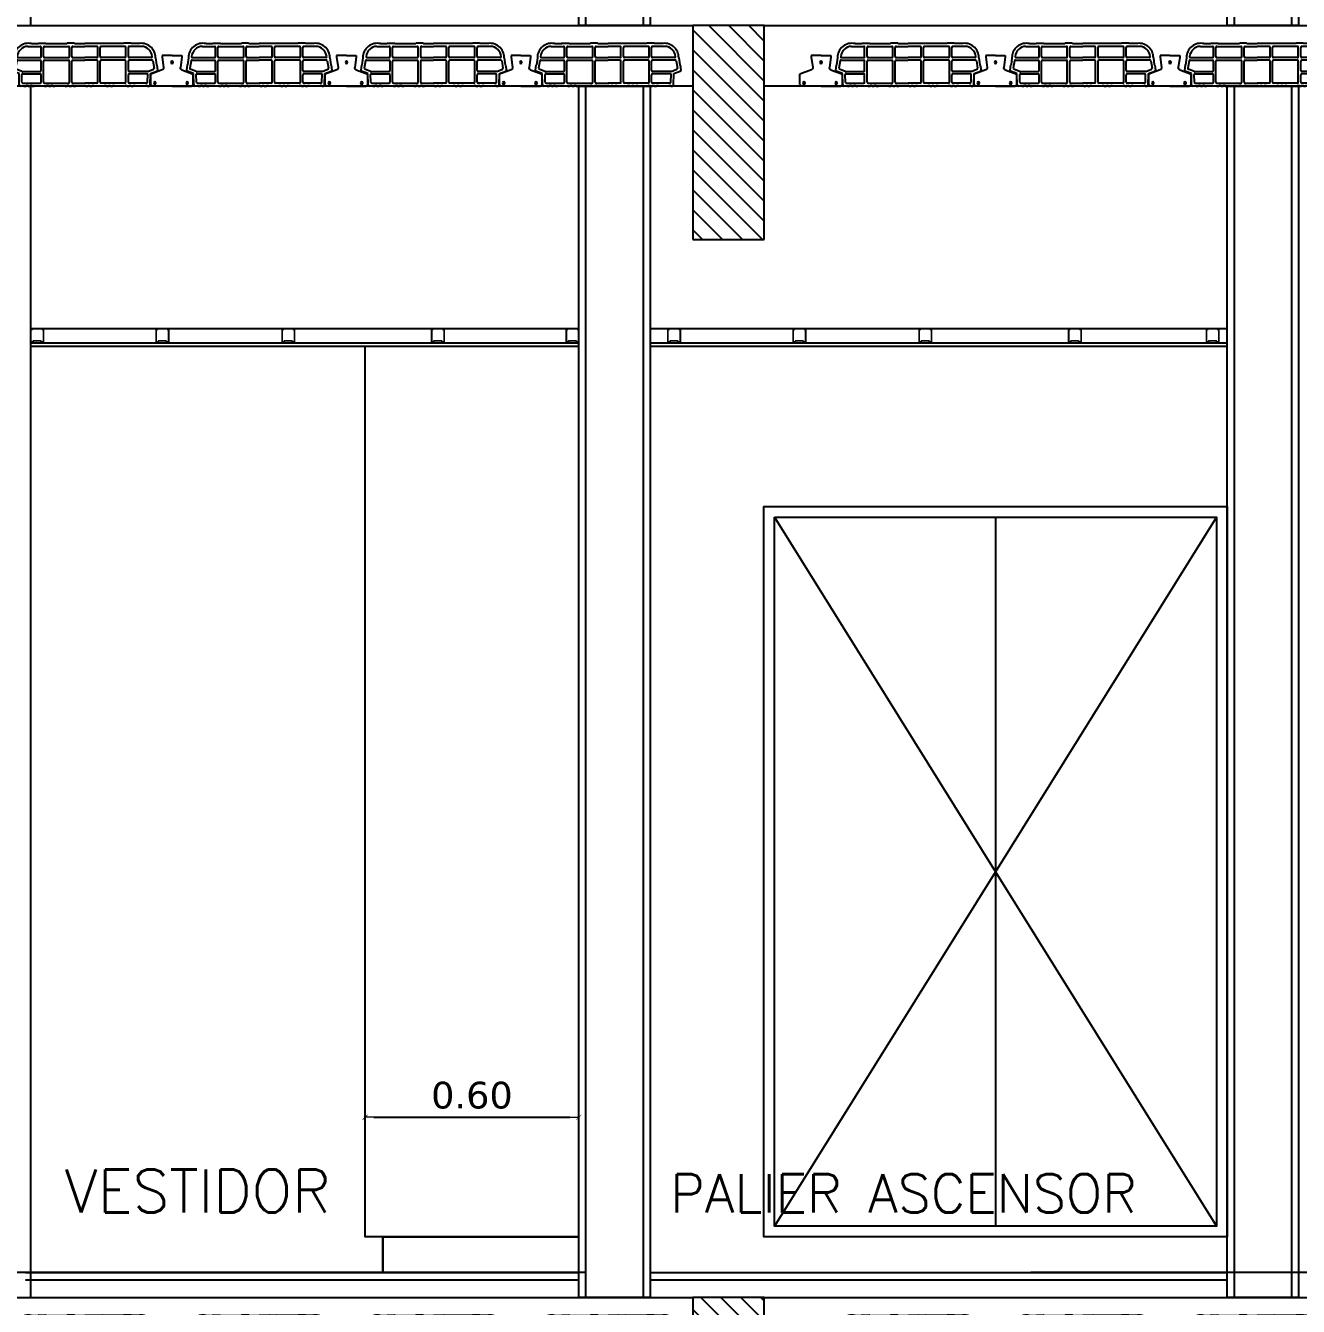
# Model space of a CAD drawing. Header units: metres. Extents: x 126 to 596, y -539 to -70.
# Drawn here: x 356.223 to 359.795, y -378.91 to -375.315 of the extents above; entities that cross this region are included whole.
import ezdxf

# ---------------------------------------------------------------- set-up
doc = ezdxf.new("R2010")
doc.units = ezdxf.units.M
doc.header["$LTSCALE"] = 10
doc.linetypes.add('HIDDEN', pattern=[0.375, 0.25, -0.125])
for name, color, linetype in [('0.1', 1, 'Continuous'), ('01', 1, 'Continuous'), ('02', 2, 'Continuous'), ('02-LH ladrillo hueco 02', 1, 'Continuous'), ('1_MUROS', 6, 'Continuous'), ('A- Hatch Hormigon', 255, 'Continuous'), ('A-Muros', 4, 'Continuous'), ('A-Pisos', 1, 'Continuous'), ('Corte t', 2, 'Continuous'), ('Dr Ejes en bloque', 4, 'Continuous'), ('Losa rap sapito', 251, 'Continuous'), ('PISO', 251, 'Continuous'), ('Sanitarios', 2, 'Continuous'), ('Texto', 3, 'Continuous'), ('V-01', 1, 'Continuous')]:
    doc.layers.add(name, color=color, linetype=linetype)
doc.layers.add('Dimension', color=3, linetype='Continuous', lineweight=5)
doc.layers.add('M1-Muro Común 20', color=12, linetype='Continuous', transparency=0.5)
doc.styles.add('T12', font='romans.shx', dxfattribs={"height": 0.12})
doc.styles.add('Verdana', font='verdana.ttf')
doc.dimstyles.new('ST-COTA-25', dxfattribs={"dimscale": 0.25, "dimtxt": 0.3, "dimasz": 0.1, "dimexe": 0.18, "dimexo": 0.0625, "dimgap": 0.09, "dimtad": 1, "dimzin": 1, "dimdsep": 46, "dimtxsty": 'Verdana', "dimblk1": 'COTA_N', "dimblk2": 'COTA_N', "dimsah": 1, "dimcen": 0.09, "dimclrd": 8, "dimclre": 8, "dimclrt": 7, "dimadec": 0, "dimazin": 0, "dimtfac": 1, "dimtix": 1, "dimtmove": 0, "dimatfit": 3, "dimldrblk": 'COTA_N', "dimfxl": 0.18, "dimtolj": 1, "dimtzin": 0, "dimarcsym": 0})

# ---------------------------------------------------------------- blocks, each defined once
blk = doc.blocks.new('COTA_N')
for p, q in [((-1, 0), (0, 0)), ((0, 0.5), (0, -0.5))]:
    blk.add_line(p, q)
at = {"color": 3, "const_width": 0.065}
blk.add_lwpolyline([(0.14, 0.14), (0.28, 0.28), (0, 0), (-0.14, -0.14), (-0.28, -0.28)], dxfattribs=at)
blk = doc.blocks.new('*D136')
at = {"layer": 'Defpoints', "color": 0, "transparency": 16777216}
for p in [(16.5301, 0.506), (15.9301, 0.17), (16.5301, 0.17)]:
    blk.add_point(p, dxfattribs=at)
at = {"layer": 'Dimension', "color": 8, "lineweight": -2, "transparency": 16777216}
for p, q in [((15.9301, 0.1856), (15.9301, 0.551)), ((16.5301, 0.1856), (16.5301, 0.551)), ((15.9551, 0.506), (16.5051, 0.506))]:
    blk.add_line(p, q, dxfattribs=at)
at = {"layer": 'Dimension', "color": 8, "lineweight": -2, "transparency": 16777216, "xscale": 0.025, "yscale": 0.025, "zscale": 0.025, "rotation": 180}
blk.add_blockref('COTA_N', (15.9301, 0.506), dxfattribs=at)
at = {"layer": 'Dimension', "color": 8, "lineweight": -2, "transparency": 16777216, "xscale": 0.025, "yscale": 0.025, "zscale": 0.025}
blk.add_blockref('COTA_N', (16.5301, 0.506), dxfattribs=at)
at = {"layer": 'Dimension', "color": 2, "transparency": 16777216, "insert": (16.2301, 0.5675), "char_height": 0.075, "attachment_point": 5, "style": 'Verdana'}
blk.add_mtext('\\A1;0.60', dxfattribs=at)
blk = doc.blocks.new('VIGUETA NUEVA')
at = {"layer": '02'}
for p, q in [((852.3054, 1549.6661), (852.2767, 1549.6661)), ((852.2767, 1549.6661), (852.2767, 1549.6611)), ((852.2767, 1549.6611), (852.2809, 1549.6312)), ((852.3054, 1549.6661), (852.3342, 1549.6661)), ((852.3342, 1549.6611), (852.3299, 1549.6312)), ((852.3342, 1549.6661), (852.3342, 1549.6611)), ((852.2769, 1549.6243), (852.2429, 1549.6111)), ((852.2429, 1549.5811), (852.2429, 1549.6111)), ((852.3339, 1549.6243), (852.3679, 1549.6111)), ((852.3679, 1549.5811), (852.3679, 1549.6111)), ((852.2429, 1549.5811), (852.2479, 1549.5761)), ((852.3054, 1549.5761), (852.2479, 1549.5761)), ((852.3054, 1549.5761), (852.3629, 1549.5761)), ((852.3679, 1549.5811), (852.3629, 1549.5761))]:
    blk.add_line(p, q, dxfattribs=at)
for centre, start, end in [((852.2739, 1549.6307), 294.8533, 4.4381), ((852.3369, 1549.6307), 175.5619, 245.1467)]:
    blk.add_arc(centre, 0.00704, start, end, dxfattribs=at)
blk = doc.blocks.new('VIGUETA NUEVA1')
at = {"layer": 'PISO'}
for centre in [(0, -0.02), (-0.0444, -0.0805), (0.0504, -0.0805)]:
    blk.add_circle(centre, 0.00324, dxfattribs=at)
at = {"layer": '1_MUROS'}
blk.add_blockref('VIGUETA NUEVA', (-852.3054, -1549.6661), dxfattribs=at)
blk = doc.blocks.new('Losa rap zapito')
at = {"layer": 'Losa rap sapito'}
for p, q in [((283.7711, -291.7719), (283.8051, -291.7719)), ((283.7813, -291.7641), (283.8003, -291.7641)), ((283.8012, -291.7632), (283.8205, -291.7632)), ((283.808, -291.8006), (283.808, -291.7747)), ((283.8147, -291.8006), (283.8147, -291.7747)), ((283.8176, -291.7719), (283.8844, -291.7719)), ((283.8215, -291.7641), (283.8806, -291.7641)), ((283.9008, -291.7632), (283.8815, -291.7632)), ((283.8873, -291.8006), (283.8873, -291.7747)), ((283.8941, -291.8006), (283.8941, -291.7747)), ((283.897, -291.7719), (283.9304, -291.7719)), ((283.9018, -291.7641), (283.9304, -291.7641)), ((283.959, -291.7641), (283.9304, -291.7641)), ((283.9638, -291.7719), (283.9304, -291.7719)), ((283.9599, -291.7632), (283.9792, -291.7632)), ((283.9667, -291.8006), (283.9667, -291.7747)), ((283.9734, -291.8006), (283.9734, -291.7747)), ((284.0431, -291.7719), (283.9763, -291.7719)), ((284.0393, -291.7641), (283.9802, -291.7641)), ((284.0595, -291.7632), (284.0402, -291.7632)), ((284.046, -291.8006), (284.046, -291.7747)), ((284.0527, -291.8006), (284.0527, -291.7747)), ((284.0896, -291.7719), (284.0556, -291.7719)), ((284.0795, -291.7641), (284.0605, -291.7641)), ((283.732, -291.8042), (283.7293, -291.8235)), ((283.7394, -291.8124), (283.7357, -291.8329)), ((283.7422, -291.8103), (283.8051, -291.8103)), ((283.7437, -291.8035), (283.8051, -291.8035)), ((283.7534, -291.8103), (283.8051, -291.8103)), ((283.808, -291.8391), (283.808, -291.8132)), ((283.8147, -291.8721), (283.8147, -291.8132)), ((283.8176, -291.8035), (283.8844, -291.8035)), ((283.8176, -291.8103), (283.8844, -291.8103)), ((283.8873, -291.8721), (283.8873, -291.8132)), ((283.8941, -291.8721), (283.8941, -291.8132)), ((283.897, -291.8035), (283.9304, -291.8035)), ((283.897, -291.8103), (283.9304, -291.8103)), ((283.9638, -291.8035), (283.9304, -291.8035)), ((283.9638, -291.8103), (283.9304, -291.8103)), ((283.9667, -291.8721), (283.9667, -291.8132)), ((283.9734, -291.8721), (283.9734, -291.8132)), ((284.0431, -291.8035), (283.9763, -291.8035)), ((284.0431, -291.8103), (283.9763, -291.8103)), ((284.046, -291.8721), (284.046, -291.8132)), ((284.0527, -291.8391), (284.0527, -291.8132)), ((284.117, -291.8035), (284.0556, -291.8035)), ((284.1186, -291.8103), (284.0556, -291.8103)), ((284.1073, -291.8103), (284.0556, -291.8103)), ((284.1214, -291.8124), (284.125, -291.8329)), ((284.1287, -291.8042), (284.1314, -291.8235)), ((283.7282, -291.8243), (283.7262, -291.8386)), ((283.7459, -291.8484), (283.728, -291.8417)), ((283.7534, -291.842), (283.7376, -291.836)), ((283.7466, -291.8799), (283.7459, -291.8484)), ((283.7534, -291.842), (283.8051, -291.842)), ((283.7542, -291.8721), (283.7536, -291.851)), ((283.7565, -291.8487), (283.8051, -291.8487)), ((283.808, -291.8721), (283.808, -291.8516)), ((284.0527, -291.8721), (284.0527, -291.8516)), ((284.1073, -291.842), (284.0556, -291.842)), ((284.1043, -291.8487), (284.0556, -291.8487)), ((284.1066, -291.8721), (284.1071, -291.851)), ((284.1073, -291.842), (284.1232, -291.836)), ((284.1141, -291.8799), (284.1149, -291.8484)), ((284.1149, -291.8484), (284.1327, -291.8417)), ((284.1325, -291.8243), (284.1346, -291.8386)), ((283.7541, -291.8836), (283.7504, -291.8836)), ((283.7541, -291.8836), (283.7516, -291.8836)), ((283.7541, -291.8836), (283.7516, -291.8836)), ((283.7541, -291.8836), (283.7541, -291.8827)), ((283.7541, -291.8827), (283.7598, -291.8827)), ((283.7571, -291.8749), (283.8051, -291.8749)), ((283.7598, -291.8836), (283.7598, -291.8827)), ((283.7598, -291.8836), (283.7656, -291.8836)), ((283.7714, -291.8827), (283.7656, -291.8827)), ((283.7656, -291.8836), (283.7656, -291.8827)), ((283.7714, -291.8836), (283.7714, -291.8827)), ((283.7714, -291.8836), (283.7772, -291.8836)), ((283.7772, -291.8836), (283.7772, -291.8827)), ((283.783, -291.8827), (283.7772, -291.8827)), ((283.783, -291.8836), (283.783, -291.8827)), ((283.783, -291.8836), (283.7887, -291.8836)), ((283.7887, -291.8836), (283.7887, -291.8827)), ((283.7887, -291.8827), (283.7945, -291.8827)), ((283.7945, -291.8836), (283.7945, -291.8827)), ((283.8003, -291.8836), (283.7945, -291.8836)), ((283.8003, -291.8827), (283.8061, -291.8827)), ((283.8003, -291.8836), (283.8003, -291.8827)), ((283.8061, -291.8836), (283.8061, -291.8827)), ((283.8119, -291.8836), (283.8061, -291.8836)), ((283.8119, -291.8827), (283.8176, -291.8827)), ((283.8119, -291.8836), (283.8119, -291.8827)), ((283.8119, -291.8827), (283.8176, -291.8827)), ((283.8176, -291.8749), (283.8844, -291.8749)), ((283.8176, -291.8836), (283.8176, -291.8827)), ((283.8176, -291.8836), (283.8234, -291.8836)), ((283.8292, -291.8827), (283.8234, -291.8827)), ((283.8234, -291.8836), (283.8234, -291.8827)), ((283.8292, -291.8836), (283.8292, -291.8827)), ((283.8292, -291.8836), (283.835, -291.8836)), ((283.835, -291.8836), (283.835, -291.8827)), ((283.8408, -291.8827), (283.835, -291.8827)), ((283.8408, -291.8836), (283.8408, -291.8827)), ((283.8408, -291.8836), (283.8465, -291.8836)), ((283.8465, -291.8836), (283.8465, -291.8827)), ((283.8465, -291.8827), (283.8523, -291.8827)), ((283.8523, -291.8836), (283.8523, -291.8827)), ((283.8581, -291.8836), (283.8523, -291.8836)), ((283.8581, -291.8827), (283.8639, -291.8827)), ((283.8581, -291.8836), (283.8581, -291.8827)), ((283.8639, -291.8836), (283.8639, -291.8827)), ((283.8697, -291.8836), (283.8639, -291.8836)), ((283.8697, -291.8827), (283.8755, -291.8827)), ((283.8697, -291.8836), (283.8697, -291.8827)), ((283.8697, -291.8827), (283.8755, -291.8827)), ((283.8755, -291.8836), (283.8755, -291.8827)), ((283.8755, -291.8836), (283.8812, -291.8836)), ((283.887, -291.8827), (283.8812, -291.8827)), ((283.8812, -291.8836), (283.8812, -291.8827)), ((283.887, -291.8836), (283.887, -291.8827)), ((283.887, -291.8836), (283.8928, -291.8836)), ((283.8928, -291.8836), (283.8928, -291.8827)), ((283.8986, -291.8827), (283.8928, -291.8827)), ((283.897, -291.8749), (283.9304, -291.8749)), ((283.8986, -291.8836), (283.8986, -291.8827)), ((283.8986, -291.8836), (283.9044, -291.8836)), ((283.9044, -291.8836), (283.9044, -291.8827)), ((283.9044, -291.8827), (283.9101, -291.8827)), ((283.9101, -291.8836), (283.9101, -291.8827)), ((283.9159, -291.8836), (283.9101, -291.8836)), ((283.9159, -291.8827), (283.9217, -291.8827)), ((283.9159, -291.8836), (283.9159, -291.8827)), ((283.9217, -291.8836), (283.9217, -291.8827)), ((283.9275, -291.8836), (283.9217, -291.8836)), ((283.9275, -291.8836), (283.9275, -291.8827)), ((283.9275, -291.8827), (283.9304, -291.8827)), ((283.9638, -291.8749), (283.9304, -291.8749)), ((283.9333, -291.8827), (283.9304, -291.8827)), ((283.9333, -291.8836), (283.9333, -291.8827)), ((283.9333, -291.8836), (283.939, -291.8836)), ((283.9448, -291.8827), (283.939, -291.8827)), ((283.939, -291.8836), (283.939, -291.8827)), ((283.9448, -291.8836), (283.9448, -291.8827)), ((283.9448, -291.8836), (283.9506, -291.8836)), ((283.9506, -291.8836), (283.9506, -291.8827)), ((283.9564, -291.8827), (283.9506, -291.8827)), ((283.9564, -291.8836), (283.9564, -291.8827)), ((283.9622, -291.8836), (283.9564, -291.8836)), ((283.9622, -291.8836), (283.9622, -291.8827)), ((283.9622, -291.8827), (283.9679, -291.8827)), ((283.9679, -291.8836), (283.9679, -291.8827)), ((283.9737, -291.8836), (283.9679, -291.8836)), ((283.9737, -291.8827), (283.9795, -291.8827)), ((283.9737, -291.8836), (283.9737, -291.8827)), ((284.0431, -291.8749), (283.9763, -291.8749)), ((283.9795, -291.8836), (283.9795, -291.8827)), ((283.9853, -291.8836), (283.9795, -291.8836)), ((283.9911, -291.8827), (283.9853, -291.8827)), ((283.9853, -291.8836), (283.9853, -291.8827)), ((283.9911, -291.8827), (283.9853, -291.8827)), ((283.9911, -291.8836), (283.9911, -291.8827)), ((283.9911, -291.8836), (283.9968, -291.8836)), ((284.0026, -291.8827), (283.9968, -291.8827)), ((283.9968, -291.8836), (283.9968, -291.8827)), ((284.0026, -291.8836), (284.0026, -291.8827)), ((284.0026, -291.8836), (284.0084, -291.8836)), ((284.0084, -291.8836), (284.0084, -291.8827)), ((284.0142, -291.8827), (284.0084, -291.8827)), ((284.0142, -291.8836), (284.0142, -291.8827)), ((284.02, -291.8836), (284.0142, -291.8836)), ((284.02, -291.8836), (284.02, -291.8827)), ((284.02, -291.8827), (284.0258, -291.8827)), ((284.0258, -291.8836), (284.0258, -291.8827)), ((284.0315, -291.8836), (284.0258, -291.8836)), ((284.0315, -291.8827), (284.0373, -291.8827)), ((284.0315, -291.8836), (284.0315, -291.8827)), ((284.0373, -291.8836), (284.0373, -291.8827)), ((284.0431, -291.8836), (284.0373, -291.8836)), ((284.0489, -291.8827), (284.0431, -291.8827)), ((284.0431, -291.8836), (284.0431, -291.8827)), ((284.0489, -291.8827), (284.0431, -291.8827)), ((284.0489, -291.8836), (284.0489, -291.8827)), ((284.0489, -291.8836), (284.0547, -291.8836)), ((284.0604, -291.8827), (284.0547, -291.8827)), ((284.0547, -291.8836), (284.0547, -291.8827)), ((284.1037, -291.8749), (284.0556, -291.8749)), ((284.0604, -291.8836), (284.0604, -291.8827)), ((284.0604, -291.8836), (284.0662, -291.8836)), ((284.0662, -291.8836), (284.0662, -291.8827)), ((284.072, -291.8827), (284.0662, -291.8827)), ((284.072, -291.8836), (284.072, -291.8827)), ((284.0778, -291.8836), (284.072, -291.8836)), ((284.0778, -291.8836), (284.0778, -291.8827)), ((284.0778, -291.8827), (284.0836, -291.8827)), ((284.0836, -291.8836), (284.0836, -291.8827)), ((284.0893, -291.8836), (284.0836, -291.8836)), ((284.0893, -291.8827), (284.0951, -291.8827)), ((284.0893, -291.8836), (284.0893, -291.8827)), ((284.0951, -291.8836), (284.0951, -291.8827)), ((284.1009, -291.8836), (284.0951, -291.8836)), ((284.1009, -291.8836), (284.1009, -291.8827)), ((284.1067, -291.8827), (284.1009, -291.8827)), ((284.1067, -291.8836), (284.1067, -291.8827)), ((284.1067, -291.8836), (284.1092, -291.8836)), ((284.1067, -291.8836), (284.1092, -291.8836)), ((284.1067, -291.8836), (284.1103, -291.8836))]:
    blk.add_line(p, q, dxfattribs=at)
for centre, radius, start, end in [((283.7724, -291.8035), 0.0404, 77.2971, 181.0135), ((283.7724, -291.8035), 0.0317, 92.259, 174.7894), ((283.8012, -291.7641), 0.000963, 90, 180), ((283.8051, -291.7747), 0.00289, 0, 90), ((283.8176, -291.7747), 0.00289, 90, 180), ((283.8205, -291.7641), 0.000963, 0, 90), ((283.8815, -291.7641), 0.000963, 90, 180), ((283.8844, -291.7747), 0.00289, 0, 90), ((283.897, -291.7747), 0.00289, 90, 180), ((283.9008, -291.7641), 0.000963, 0, 90), ((283.9599, -291.7641), 0.000963, 90, 180), ((283.9638, -291.7747), 0.00289, 0, 90), ((283.9763, -291.7747), 0.00289, 90, 180), ((283.9792, -291.7641), 0.000963, 0, 90), ((284.0402, -291.7641), 0.000963, 90, 180), ((284.0431, -291.7747), 0.00289, 0, 90), ((284.0556, -291.7747), 0.00289, 90, 180), ((284.0595, -291.7641), 0.000963, 0, 90), ((284.0883, -291.8035), 0.0404, 358.9865, 102.7029), ((284.0883, -291.8035), 0.0317, 5.2106, 87.741), ((283.7292, -291.8244), 0.000963, 81.8699, 171.8699), ((283.7422, -291.8132), 0.00289, 90, 165.2593), ((283.7437, -291.8006), 0.00289, 180.2316, 270), ((283.8051, -291.8006), 0.00289, 270, 0), ((283.8051, -291.8132), 0.00289, 0, 90), ((283.8176, -291.8006), 0.00289, 180, 270), ((283.8176, -291.8132), 0.00289, 90, 180), ((283.8844, -291.8006), 0.00289, 270, 0), ((283.8844, -291.8132), 0.00289, 0, 90), ((283.897, -291.8006), 0.00289, 180, 270), ((283.897, -291.8132), 0.00289, 90, 180), ((283.9638, -291.8006), 0.00289, 270, 0), ((283.9638, -291.8132), 0.00289, 0, 90), ((283.9763, -291.8006), 0.00289, 180, 270), ((283.9763, -291.8132), 0.00289, 90, 180), ((284.0431, -291.8006), 0.00289, 270, 0), ((284.0431, -291.8132), 0.00289, 0, 90), ((284.0556, -291.8006), 0.00289, 180, 270), ((284.0556, -291.8132), 0.00289, 90, 180), ((284.117, -291.8006), 0.00289, 270, 359.7684), ((284.1186, -291.8132), 0.00289, 14.7407, 90), ((284.1316, -291.8244), 0.000963, 8.1301, 98.1301), ((283.729, -291.839), 0.00289, 171.8699, 249.444), ((283.7386, -291.8333), 0.00289, 171.8699, 249.444), ((283.7565, -291.8516), 0.00289, 90, 168.5947), ((283.8051, -291.8391), 0.00289, 270, 0), ((283.8051, -291.8516), 0.00289, 0, 90), ((284.0556, -291.8391), 0.00289, 180, 270), ((284.0556, -291.8516), 0.00289, 90, 180), ((284.1043, -291.8516), 0.00289, 11.4053, 90), ((284.1222, -291.8333), 0.00289, 290.556, 8.1301), ((284.1317, -291.839), 0.00289, 290.556, 8.1301), ((283.7505, -291.8797), 0.0039, 182.4799, 268.1248), ((283.7571, -291.8721), 0.00289, 180, 271.41), ((283.8051, -291.8721), 0.00289, 270, 0), ((283.8176, -291.8721), 0.00289, 180, 270), ((283.8844, -291.8721), 0.00289, 270, 0), ((283.897, -291.8721), 0.00289, 180, 270), ((283.9638, -291.8721), 0.00289, 270, 0), ((283.9763, -291.8721), 0.00289, 180, 270), ((284.0431, -291.8721), 0.00289, 270, 0), ((284.0556, -291.8721), 0.00289, 180, 270), ((284.1037, -291.8721), 0.00289, 268.59, 0), ((284.1102, -291.8797), 0.0039, 271.8752, 357.5201)]:
    blk.add_arc(centre, radius, start, end, dxfattribs=at)
blk = doc.blocks.new('niveles')
at = {"layer": 'PISO', "linetype": 'HIDDEN'}
blk.add_line((572.152, -279.9336), (533.4553, -279.9336), dxfattribs=at)
blk = doc.blocks.new('A$C62401038')
at = {"layer": 'A- Hatch Hormigon'}
h = blk.add_hatch(dxfattribs=at)
h.set_pattern_fill('ANSI31', color=256, scale=0.0125, angle=-90, style=0)
h.paths.add_polyline_path([(5.1492, -0.6), (5.3492, -0.6), (5.3492, 0), (5.1492, 0)])
h.paths.add_polyline_path([(10.3997, -0.6), (10.5997, -0.6), (10.5997, 0), (10.3997, 0)])
h.paths.add_polyline_path([(14.1499, 0), (14.1499, -0.6), (14.3499, -0.6), (14.3499, 0)])
h.paths.add_polyline_path([(16.85, 0), (16.85, -0.6), (17.05, -0.6), (17.05, 0)])
h.paths.add_polyline_path([(23.5997, 0), (23.5997, -0.6), (23.7997, -0.6), (23.8, -0.12), (24.2989, -0.12), (24.2989, 0), (24.1189, 0)])
at = {"layer": 'M1-Muro Común 20', "transparency": 33554687}
h = blk.add_hatch(dxfattribs=at)
h.set_pattern_fill('ANGLE', color=114)
h.set_pattern_definition([(0, (-341.2456, 358.885), (0, 6.985), [5.08, -1.905]), (90, (-341.2456, 358.885), (-6.985, 4e-16), [5.08, -1.905])])
h.paths.add_polyline_path([(0.2, 0), (-0.5007, 0), (-0.5003, -0.12), (0, -0.12), (0, -0.6), (0.2, -0.6)])
h.paths.add_polyline_path([(5.3492, 0), (5.1492, 0), (5.1492, -0.6), (5.3492, -0.6)])
h.paths.add_polyline_path([(10.5997, 0), (10.3997, 0), (10.3997, -0.6), (10.5997, -0.6)])
h.paths.add_polyline_path([(14.3499, 0), (14.1499, 0), (14.1499, -0.6), (14.3499, -0.6)])
h.paths.add_polyline_path([(17.15, 0), (16.95, 0), (16.95, -0.6), (17.15, -0.6)])
h.paths.add_polyline_path([(23.8, -0.12), (24.1043, -0.12), (24.1043, 0), (23.5997, 0), (23.5997, -0.6), (23.7997, -0.6)])
h.paths.add_polyline_path([(24.2989, 0), (24.1189, 0), (24.1043, 0), (24.1043, -0.12), (24.2989, -0.12)])
at = {"color": 2}
for p, q in [((14.9777, 0.07), (16.5301, 0.07)), ((16.7301, 0.07), (18.3495, 0.07))]:
    blk.add_line(p, q, dxfattribs=at)
at = {"color": 5}
for p, q in [((14.3499, 0), (16.85, 0)), ((17.05, 0), (16.85, 0)), ((16.85, 0), (16.85, -0.6)), ((17.05, -0.6), (17.05, 0)), ((17.05, 0), (23.5997, 0)), ((16.85, -0.17), (14.3499, -0.17)), ((23.5997, -0.17), (17.05, -0.17)), ((16.85, -0.6), (17.05, -0.6))]:
    blk.add_line(p, q, dxfattribs=at)
at = {"layer": '0.1'}
for points in [[(17.0495, 2.22), (17.0495, 2.22), (18.3495, 2.22), (18.3495, 0.17), (17.0495, 0.17)], [(17.0795, 2.19), (18.3195, 2.19), (18.3195, 0.2), (17.0795, 0.2)]]:
    blk.add_lwpolyline(points, close=True, dxfattribs=at)
at = {"layer": '0.1', "linetype": 'HIDDEN'}
for points in [[(17.0795, 2.19), (17.6995, 1.195), (17.0795, 0.2)], [(18.3195, 2.19), (17.6995, 1.195), (18.3195, 0.2)]]:
    blk.add_lwpolyline(points, dxfattribs=at)
at = {"layer": '0.1'}
blk.add_lwpolyline([(17.6995, 2.19), (17.6995, 0.2)], dxfattribs=at)
at = {"layer": '01', "linetype": 'Continuous'}
for points in [[(14.9927, 2.72), (15.6076, 2.72), (15.6076, 2.72), (16.5301, 2.72)], [(15.0127, 2.72), (16.5301, 2.72)], [(16.7301, 2.72), (17.3449, 2.72), (17.3449, 2.72), (18.3495, 2.72)], [(16.75, 2.72), (18.3495, 2.72)], [(14.9927, 2.68), (15.6476, 2.68), (15.6476, 2.68), (16.5301, 2.68)], [(14.9927, 2.67), (15.6576, 2.67), (15.6576, 2.67), (16.5301, 2.67)], [(16.7301, 2.68), (17.3849, 2.68), (17.3849, 2.68), (18.3495, 2.68)], [(16.7301, 2.67), (17.3949, 2.67), (17.3949, 2.67), (18.3495, 2.67)]]:
    blk.add_lwpolyline(points, dxfattribs=at)
at = {"layer": '02-LH ladrillo hueco 02'}
blk.add_line((14.9927, 0), (14.9927, 3.4), dxfattribs=at)
at = {"layer": 'A-Muros', "color": 1}
for points in [[(16.5301, 0), (16.5301, 3.4), (16.7301, 3.4), (16.7301, 0)], [(18.3495, 0), (18.3495, 3.4), (18.5495, 3.4), (18.5495, 0)]]:
    blk.add_lwpolyline(points, close=True, dxfattribs=at)
at = {"layer": 'A-Muros'}
for points in [[(16.5501, 0), (16.5501, 3.4), (16.7101, 3.4), (16.7101, 0), (16.5501, 0)], [(18.3695, 0), (18.3695, 3.4), (18.5295, 3.4), (18.5295, 0), (18.3695, 0)]]:
    blk.add_lwpolyline(points, close=True, dxfattribs=at)
at = {"layer": 'A-Pisos'}
for p, q in [((14.9777, 0.05), (16.5301, 0.05)), ((16.7301, 0.05), (18.3495, 0.05))]:
    blk.add_line(p, q, dxfattribs=at)
at = {"layer": 'Sanitarios'}
blk.add_lwpolyline([(16.5301, 0.07), (16.5301, 0.17), (15.9801, 0.17), (15.9801, 0.07), (15.9801, 0.17), (16.5301, 0.17), (15.9301, 0.17), (15.9301, 2.67)], dxfattribs=at)
at = {"layer": 'V-01', "const_width": 0.005}
for points in [[(14.9977, 2.7175), (14.9927, 2.7175), (14.9927, 2.6825), (14.9977, 2.6825), (15.0001, 2.6854), (15.0194, 2.6854), (15.0227, 2.6825), (15.0277, 2.6825), (15.0277, 2.7175), (15.0227, 2.7175)], [(15.3492, 2.7175), (15.3442, 2.7175), (15.3442, 2.6825), (15.3492, 2.6825), (15.3516, 2.6854), (15.3709, 2.6854), (15.3742, 2.6825), (15.3792, 2.6825), (15.3792, 2.7175), (15.3742, 2.7175)], [(15.7025, 2.7175), (15.6975, 2.7175), (15.6975, 2.6825), (15.7025, 2.6825), (15.7048, 2.6854), (15.7242, 2.6854), (15.7275, 2.6825), (15.7325, 2.6825), (15.7325, 2.7175), (15.7275, 2.7175)], [(16.1222, 2.7175), (16.1172, 2.7175), (16.1172, 2.6825), (16.1222, 2.6825), (16.1245, 2.6854), (16.1439, 2.6854), (16.1472, 2.6825), (16.1522, 2.6825), (16.1522, 2.7175), (16.1472, 2.7175)], [(16.5001, 2.7175), (16.4951, 2.7175), (16.4951, 2.6825), (16.5001, 2.6825), (16.5024, 2.6854), (16.5217, 2.6854), (16.5251, 2.6825), (16.5301, 2.6825), (16.5301, 2.7175), (16.5251, 2.7175)], [(16.785, 2.7175), (16.78, 2.7175), (16.78, 2.6825), (16.785, 2.6825), (16.7874, 2.6854), (16.8067, 2.6854), (16.81, 2.6825), (16.815, 2.6825), (16.815, 2.7175), (16.81, 2.7175)], [(17.1365, 2.7175), (17.1315, 2.7175), (17.1315, 2.6825), (17.1365, 2.6825), (17.1389, 2.6854), (17.1582, 2.6854), (17.1615, 2.6825), (17.1665, 2.6825), (17.1665, 2.7175), (17.1615, 2.7175)], [(17.4898, 2.7175), (17.4848, 2.7175), (17.4848, 2.6825), (17.4898, 2.6825), (17.4921, 2.6854), (17.5115, 2.6854), (17.5148, 2.6825), (17.5198, 2.6825), (17.5198, 2.7175), (17.5148, 2.7175)], [(17.9095, 2.7175), (17.9045, 2.7175), (17.9045, 2.6825), (17.9095, 2.6825), (17.9118, 2.6854), (17.9312, 2.6854), (17.9345, 2.6825), (17.9395, 2.6825), (17.9395, 2.7175), (17.9345, 2.7175)], [(18.296, 2.7175), (18.291, 2.7175), (18.291, 2.6825), (18.296, 2.6825), (18.2983, 2.6854), (18.3176, 2.6854), (18.321, 2.6825), (18.326, 2.6825), (18.326, 2.7175), (18.321, 2.7175)]]:
    blk.add_lwpolyline(points, dxfattribs=at)
at = {"layer": 'A-Muros'}
for p in [(-268.7867, 291.7136), (-268.2973, 291.7136), (-267.8078, 291.7136), (-267.3184, 291.7136), (-266.476, 291.7136), (-265.9866, 291.7136), (-265.4971, 291.7136)]:
    blk.add_blockref('Losa rap zapito', p, dxfattribs=at)
at = {"layer": 'Corte t', "xscale": -0.9559179682510148, "yscale": 0.9559179682510148, "zscale": 0.9559179682510148}
for p in [(15.3885, -0.084), (15.878, -0.084), (16.3674, -0.084), (17.2098, -0.084), (17.6992, -0.084), (18.1887, -0.084)]:
    blk.add_blockref('VIGUETA NUEVA1', p, dxfattribs=at)
at = {"layer": 'Texto', "transparency": 33554687, "style": 'T12'}
for s, height, p in [('VESTIDOR', 0.12, (15.0877, 0.2392)), ('PALIER ASCENSOR', 0.108, (16.7861, 0.2386))]:
    blk.add_text(s, height=height, dxfattribs=at).set_placement(p)
at = {"layer": 'Dimension'}
dim = blk.add_linear_dim(base=(16.5301, 0.506), p1=(15.9301, 0.17), p2=(16.5301, 0.17), dimstyle='ST-COTA-25', override={"dimclrt": 2}, dxfattribs=at)
dim.commit()
dim.dimension.update_dxf_attribs({"geometry": '*D136', "text_midpoint": (16.2301, 0.5675)})

msp = doc.modelspace()

# ---------------------------------------------------------------- block references
for p in [(341.2456, -375.3148, 0), (341.2456, -378.8848, 0)]:
    msp.add_blockref('A$C62401038', p)
at = {"layer": 'Dr Ejes en bloque'}
msp.add_blockref('niveles', (-195.608, -98.8812, 0), dxfattribs=at)

doc.saveas('drawing.dxf')
